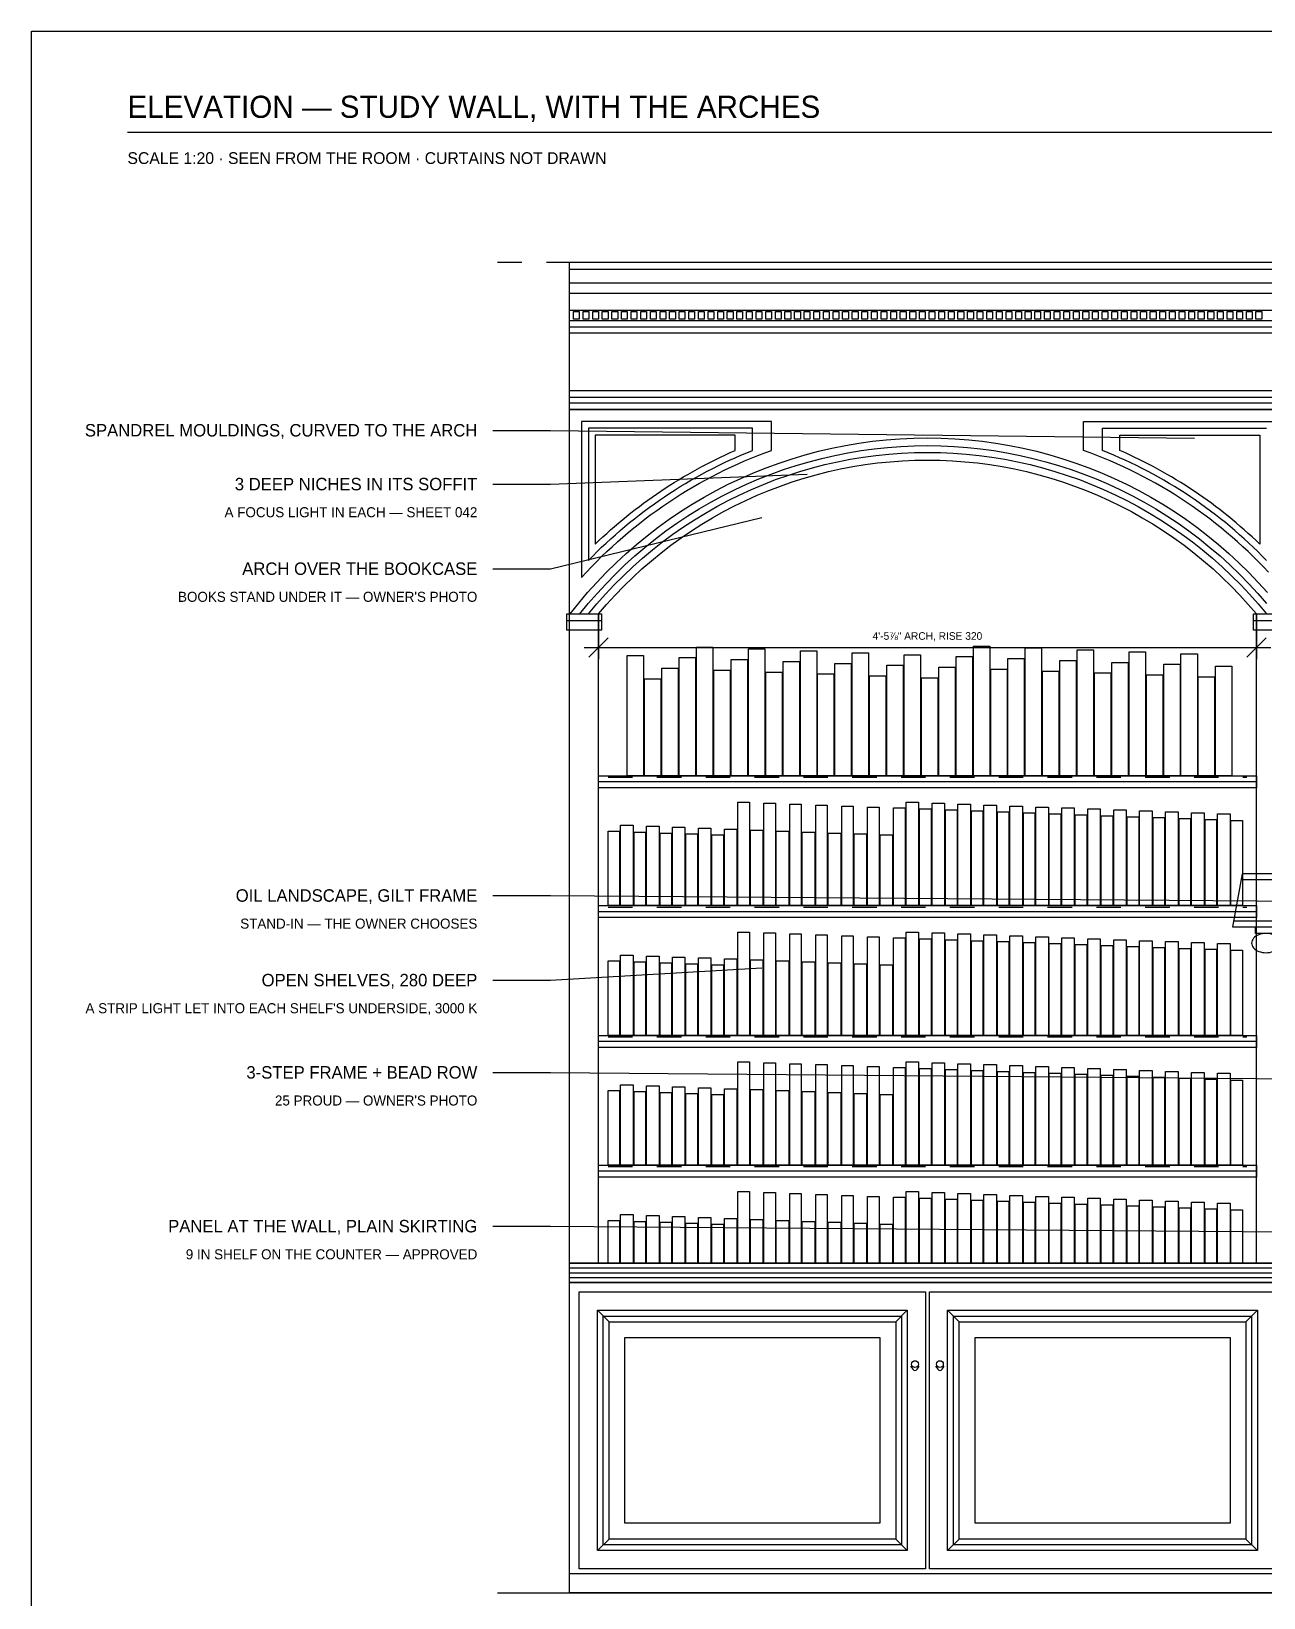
# Model space of a CAD drawing. Header units: inches. Extents: x 0.3 to 16.2, y 0.3 to 11.4.
# Drawn here: x 0.31 to 5.36, y 4.96 to 11.38 of the extents above; entities that cross this region are included whole.
import ezdxf
from ezdxf.enums import TextEntityAlignment as Align

# ---------------------------------------------------------------- set-up
doc = ezdxf.new("R2010")
doc.units = ezdxf.units.IN
doc.header["$LTSCALE"] = 0.009843
doc.header["$MEASUREMENT"] = 0
doc.linetypes.add('DASHED', pattern=[0.6, 0.5, -0.1])
doc.layers.add('GEOMETRY', color=7, linetype='Continuous')
doc.layers.add('TEXT', color=7, linetype='Continuous')

msp = doc.modelspace()

# ---------------------------------------------------------------- linework, layer by layer
at = {"layer": 'GEOMETRY'}
for p, q in [((0.7087, 10.9646), (6.6142, 10.9646)), ((2.5197, 10.4035), (11.4705, 10.4035)), ((2.5197, 10.3484), (11.4705, 10.3484)), ((2.5197, 10.3051), (11.4705, 10.3051)), ((2.5197, 10.2362), (11.4705, 10.2362)), ((2.5197, 10.1929), (11.4705, 10.1929)), ((2.5197, 10.1673), (11.4705, 10.1673)), ((2.5197, 10.1437), (11.4705, 10.1437)), ((2.5197, 9.9075), (11.4705, 9.9075)), ((2.5197, 9.8799), (11.4705, 9.8799)), ((2.5197, 9.8563), (11.4705, 9.8563)), ((2.6378, 6.3327), (2.6378, 8.9921)), ((2.6378, 8.9921), (2.6378, 8.8071)), ((5.3327, 6.3327), (5.3327, 8.9921)), ((5.3327, 8.9921), (5.3327, 8.8071)), ((2.5079, 8.9646), (2.6496, 8.9646)), ((5.3209, 8.9646), (5.4626, 8.9646)), ((2.5787, 8.8543), (5.3917, 8.8543)), ((2.5984, 8.815), (2.6772, 8.8937)), ((5.2933, 8.815), (5.372, 8.8937)), ((2.6378, 8.3051), (5.3327, 8.3051)), ((5.2697, 7.9035), (5.4744, 7.9035)), ((2.6378, 7.7736), (5.3327, 7.7736)), ((5.2382, 7.7343), (5.5059, 7.7343)), ((2.6378, 7.2421), (5.3327, 7.2421)), ((2.6378, 6.7106), (5.3327, 6.7106)), ((2.5197, 6.313), (5.4508, 6.313)), ((2.5197, 6.2933), (5.4508, 6.2933)), ((2.5197, 6.2736), (5.4508, 6.2736)), ((2.6339, 6.1398), (2.6811, 6.0925)), ((3.9026, 6.1398), (3.8553, 6.0925)), ((4.0679, 6.1398), (4.1152, 6.0925)), ((5.3366, 6.1398), (5.2894, 6.0925)), ((2.6339, 5.1555), (2.6811, 5.2028)), ((3.9026, 5.1555), (3.8553, 5.2028)), ((4.0679, 5.1555), (4.1152, 5.2028)), ((5.3366, 5.1555), (5.2894, 5.2028)), ((2.5197, 5.061), (5.4508, 5.061)), ((2.2244, 4.9823), (11.7657, 4.9823))]:
    msp.add_line(p, q, dxfattribs=at)
at = {"layer": 'GEOMETRY', "linetype": 'DASHED'}
for p, q in [((2.2244, 10.4331), (11.7657, 10.4331)), ((2.6772, 8.3228), (5.2933, 8.3228)), ((2.6772, 7.7913), (5.2933, 7.7913)), ((2.6772, 7.2598), (5.2933, 7.2598)), ((2.6772, 6.7283), (5.2933, 6.7283))]:
    msp.add_line(p, q, dxfattribs=at)
at = {"layer": 'GEOMETRY'}
for points in [[(0.315, 11.378), (16.2205, 11.378), (16.2205, 0.315), (0.315, 0.315), (0.315, 11.378)], [(2.5197, 10.4331), (11.4705, 10.4331), (11.4705, 9.8287), (2.5197, 9.8287), (2.5197, 10.4331)], [(2.5354, 10.2303), (2.5591, 10.2303), (2.5591, 10.1988), (2.5354, 10.1988), (2.5354, 10.2303)], [(2.5748, 10.2303), (2.5984, 10.2303), (2.5984, 10.1988), (2.5748, 10.1988), (2.5748, 10.2303)], [(2.6142, 10.2303), (2.6378, 10.2303), (2.6378, 10.1988), (2.6142, 10.1988), (2.6142, 10.2303)], [(2.6535, 10.2303), (2.6772, 10.2303), (2.6772, 10.1988), (2.6535, 10.1988), (2.6535, 10.2303)], [(2.6929, 10.2303), (2.7165, 10.2303), (2.7165, 10.1988), (2.6929, 10.1988), (2.6929, 10.2303)], [(2.7323, 10.2303), (2.7559, 10.2303), (2.7559, 10.1988), (2.7323, 10.1988), (2.7323, 10.2303)], [(2.7717, 10.2303), (2.7953, 10.2303), (2.7953, 10.1988), (2.7717, 10.1988), (2.7717, 10.2303)], [(2.811, 10.2303), (2.8346, 10.2303), (2.8346, 10.1988), (2.811, 10.1988), (2.811, 10.2303)], [(2.8504, 10.2303), (2.874, 10.2303), (2.874, 10.1988), (2.8504, 10.1988), (2.8504, 10.2303)], [(2.8898, 10.2303), (2.9134, 10.2303), (2.9134, 10.1988), (2.8898, 10.1988), (2.8898, 10.2303)], [(2.9291, 10.2303), (2.9528, 10.2303), (2.9528, 10.1988), (2.9291, 10.1988), (2.9291, 10.2303)], [(2.9685, 10.2303), (2.9921, 10.2303), (2.9921, 10.1988), (2.9685, 10.1988), (2.9685, 10.2303)], [(3.0079, 10.2303), (3.0315, 10.2303), (3.0315, 10.1988), (3.0079, 10.1988), (3.0079, 10.2303)], [(3.0472, 10.2303), (3.0709, 10.2303), (3.0709, 10.1988), (3.0472, 10.1988), (3.0472, 10.2303)], [(3.0866, 10.2303), (3.1102, 10.2303), (3.1102, 10.1988), (3.0866, 10.1988), (3.0866, 10.2303)], [(3.126, 10.2303), (3.1496, 10.2303), (3.1496, 10.1988), (3.126, 10.1988), (3.126, 10.2303)], [(3.1654, 10.2303), (3.189, 10.2303), (3.189, 10.1988), (3.1654, 10.1988), (3.1654, 10.2303)], [(3.2047, 10.2303), (3.2283, 10.2303), (3.2283, 10.1988), (3.2047, 10.1988), (3.2047, 10.2303)], [(3.2441, 10.2303), (3.2677, 10.2303), (3.2677, 10.1988), (3.2441, 10.1988), (3.2441, 10.2303)], [(3.2835, 10.2303), (3.3071, 10.2303), (3.3071, 10.1988), (3.2835, 10.1988), (3.2835, 10.2303)], [(3.3228, 10.2303), (3.3465, 10.2303), (3.3465, 10.1988), (3.3228, 10.1988), (3.3228, 10.2303)], [(3.3622, 10.2303), (3.3858, 10.2303), (3.3858, 10.1988), (3.3622, 10.1988), (3.3622, 10.2303)], [(3.4016, 10.2303), (3.4252, 10.2303), (3.4252, 10.1988), (3.4016, 10.1988), (3.4016, 10.2303)], [(3.4409, 10.2303), (3.4646, 10.2303), (3.4646, 10.1988), (3.4409, 10.1988), (3.4409, 10.2303)], [(3.4803, 10.2303), (3.5039, 10.2303), (3.5039, 10.1988), (3.4803, 10.1988), (3.4803, 10.2303)], [(3.5197, 10.2303), (3.5433, 10.2303), (3.5433, 10.1988), (3.5197, 10.1988), (3.5197, 10.2303)], [(3.5591, 10.2303), (3.5827, 10.2303), (3.5827, 10.1988), (3.5591, 10.1988), (3.5591, 10.2303)], [(3.5984, 10.2303), (3.622, 10.2303), (3.622, 10.1988), (3.5984, 10.1988), (3.5984, 10.2303)], [(3.6378, 10.2303), (3.6614, 10.2303), (3.6614, 10.1988), (3.6378, 10.1988), (3.6378, 10.2303)], [(3.6772, 10.2303), (3.7008, 10.2303), (3.7008, 10.1988), (3.6772, 10.1988), (3.6772, 10.2303)], [(3.7165, 10.2303), (3.7402, 10.2303), (3.7402, 10.1988), (3.7165, 10.1988), (3.7165, 10.2303)], [(3.7559, 10.2303), (3.7795, 10.2303), (3.7795, 10.1988), (3.7559, 10.1988), (3.7559, 10.2303)], [(3.7953, 10.2303), (3.8189, 10.2303), (3.8189, 10.1988), (3.7953, 10.1988), (3.7953, 10.2303)], [(3.8346, 10.2303), (3.8583, 10.2303), (3.8583, 10.1988), (3.8346, 10.1988), (3.8346, 10.2303)], [(3.874, 10.2303), (3.8976, 10.2303), (3.8976, 10.1988), (3.874, 10.1988), (3.874, 10.2303)], [(3.9134, 10.2303), (3.937, 10.2303), (3.937, 10.1988), (3.9134, 10.1988), (3.9134, 10.2303)], [(3.9528, 10.2303), (3.9764, 10.2303), (3.9764, 10.1988), (3.9528, 10.1988), (3.9528, 10.2303)], [(3.9921, 10.2303), (4.0157, 10.2303), (4.0157, 10.1988), (3.9921, 10.1988), (3.9921, 10.2303)], [(4.0315, 10.2303), (4.0551, 10.2303), (4.0551, 10.1988), (4.0315, 10.1988), (4.0315, 10.2303)], [(4.0709, 10.2303), (4.0945, 10.2303), (4.0945, 10.1988), (4.0709, 10.1988), (4.0709, 10.2303)], [(4.1102, 10.2303), (4.1339, 10.2303), (4.1339, 10.1988), (4.1102, 10.1988), (4.1102, 10.2303)], [(4.1496, 10.2303), (4.1732, 10.2303), (4.1732, 10.1988), (4.1496, 10.1988), (4.1496, 10.2303)], [(4.189, 10.2303), (4.2126, 10.2303), (4.2126, 10.1988), (4.189, 10.1988), (4.189, 10.2303)], [(4.2283, 10.2303), (4.252, 10.2303), (4.252, 10.1988), (4.2283, 10.1988), (4.2283, 10.2303)], [(4.2677, 10.2303), (4.2913, 10.2303), (4.2913, 10.1988), (4.2677, 10.1988), (4.2677, 10.2303)], [(4.3071, 10.2303), (4.3307, 10.2303), (4.3307, 10.1988), (4.3071, 10.1988), (4.3071, 10.2303)], [(4.3465, 10.2303), (4.3701, 10.2303), (4.3701, 10.1988), (4.3465, 10.1988), (4.3465, 10.2303)], [(4.3858, 10.2303), (4.4094, 10.2303), (4.4094, 10.1988), (4.3858, 10.1988), (4.3858, 10.2303)], [(4.4252, 10.2303), (4.4488, 10.2303), (4.4488, 10.1988), (4.4252, 10.1988), (4.4252, 10.2303)], [(4.4646, 10.2303), (4.4882, 10.2303), (4.4882, 10.1988), (4.4646, 10.1988), (4.4646, 10.2303)], [(4.5039, 10.2303), (4.5276, 10.2303), (4.5276, 10.1988), (4.5039, 10.1988), (4.5039, 10.2303)], [(4.5433, 10.2303), (4.5669, 10.2303), (4.5669, 10.1988), (4.5433, 10.1988), (4.5433, 10.2303)], [(4.5827, 10.2303), (4.6063, 10.2303), (4.6063, 10.1988), (4.5827, 10.1988), (4.5827, 10.2303)], [(4.622, 10.2303), (4.6457, 10.2303), (4.6457, 10.1988), (4.622, 10.1988), (4.622, 10.2303)], [(4.6614, 10.2303), (4.685, 10.2303), (4.685, 10.1988), (4.6614, 10.1988), (4.6614, 10.2303)], [(4.7008, 10.2303), (4.7244, 10.2303), (4.7244, 10.1988), (4.7008, 10.1988), (4.7008, 10.2303)], [(4.7402, 10.2303), (4.7638, 10.2303), (4.7638, 10.1988), (4.7402, 10.1988), (4.7402, 10.2303)], [(4.7795, 10.2303), (4.8031, 10.2303), (4.8031, 10.1988), (4.7795, 10.1988), (4.7795, 10.2303)], [(4.8189, 10.2303), (4.8425, 10.2303), (4.8425, 10.1988), (4.8189, 10.1988), (4.8189, 10.2303)], [(4.8583, 10.2303), (4.8819, 10.2303), (4.8819, 10.1988), (4.8583, 10.1988), (4.8583, 10.2303)], [(4.8976, 10.2303), (4.9213, 10.2303), (4.9213, 10.1988), (4.8976, 10.1988), (4.8976, 10.2303)], [(4.937, 10.2303), (4.9606, 10.2303), (4.9606, 10.1988), (4.937, 10.1988), (4.937, 10.2303)], [(4.9764, 10.2303), (5, 10.2303), (5, 10.1988), (4.9764, 10.1988), (4.9764, 10.2303)], [(5.0157, 10.2303), (5.0394, 10.2303), (5.0394, 10.1988), (5.0157, 10.1988), (5.0157, 10.2303)], [(5.0551, 10.2303), (5.0787, 10.2303), (5.0787, 10.1988), (5.0551, 10.1988), (5.0551, 10.2303)], [(5.0945, 10.2303), (5.1181, 10.2303), (5.1181, 10.1988), (5.0945, 10.1988), (5.0945, 10.2303)], [(5.1339, 10.2303), (5.1575, 10.2303), (5.1575, 10.1988), (5.1339, 10.1988), (5.1339, 10.2303)], [(5.1732, 10.2303), (5.1969, 10.2303), (5.1969, 10.1988), (5.1732, 10.1988), (5.1732, 10.2303)], [(5.2126, 10.2303), (5.2362, 10.2303), (5.2362, 10.1988), (5.2126, 10.1988), (5.2126, 10.2303)], [(5.252, 10.2303), (5.2756, 10.2303), (5.2756, 10.1988), (5.252, 10.1988), (5.252, 10.2303)], [(5.2913, 10.2303), (5.315, 10.2303), (5.315, 10.1988), (5.2913, 10.1988), (5.2913, 10.2303)], [(5.3307, 10.2303), (5.3543, 10.2303), (5.3543, 10.1988), (5.3307, 10.1988), (5.3307, 10.2303)], [(2.5197, 9.8287), (5.4508, 9.8287), (5.4508, 6.3327), (2.5197, 6.3327), (2.5197, 9.8287)], [(2.5689, 9.7795), (2.5689, 9.141), (2.5689, 9.141), (2.5888, 9.1628), (2.6091, 9.1843), (2.6297, 9.2054), (2.6506, 9.2263), (2.6719, 9.2468), (2.6934, 9.267), (2.7153, 9.2869), (2.7375, 9.3064), (2.76, 9.3256), (2.7827, 9.3444), (2.8058, 9.3628), (2.8292, 9.3809), (2.8528, 9.3987), (2.8767, 9.416), (2.9008, 9.433), (2.9253, 9.4497), (2.9499, 9.4659), (2.9749, 9.4818), (3, 9.4972), (3.0254, 9.5123), (3.0511, 9.527), (3.0769, 9.5413), (3.103, 9.5551), (3.1293, 9.5686), (3.1558, 9.5817), (3.1825, 9.5943), (3.2094, 9.6066), (3.2365, 9.6184), (3.2637, 9.6298), (3.2911, 9.6407), (3.3187, 9.6513), (3.3465, 9.6614), (3.3465, 9.7795), (2.5689, 9.7795)], [(2.5965, 9.752), (2.5965, 9.2109), (2.5965, 9.2109), (2.6143, 9.229), (2.6324, 9.247), (2.6507, 9.2647), (2.6692, 9.2821), (2.688, 9.2994), (2.707, 9.3163), (2.7262, 9.3331), (2.7456, 9.3495), (2.7653, 9.3657), (2.7852, 9.3817), (2.8053, 9.3973), (2.8255, 9.4127), (2.846, 9.4279), (2.8667, 9.4428), (2.8876, 9.4574), (2.9086, 9.4717), (2.9299, 9.4857), (2.9513, 9.4995), (2.9729, 9.513), (2.9947, 9.5262), (3.0167, 9.5391), (3.0388, 9.5517), (3.0611, 9.564), (3.0835, 9.576), (3.1061, 9.5878), (3.1289, 9.5992), (3.1518, 9.6103), (3.1749, 9.6212), (3.1981, 9.6317), (3.2214, 9.6419), (3.2448, 9.6518), (3.2684, 9.6614), (3.2684, 9.752), (2.5965, 9.752)], [(5.3816, 9.1628), (5.3614, 9.1843), (5.3408, 9.2054), (5.3198, 9.2263), (5.2986, 9.2468), (5.277, 9.267), (5.2552, 9.2869), (5.233, 9.3064), (5.2105, 9.3256), (5.1877, 9.3444), (5.1647, 9.3628), (5.1413, 9.3809), (5.1177, 9.3987), (5.0938, 9.416), (5.0696, 9.433), (5.0452, 9.4497), (5.0206, 9.4659), (4.9956, 9.4818), (4.9705, 9.4972), (4.945, 9.5123), (4.9194, 9.527), (4.8935, 9.5413), (4.8675, 9.5551), (4.8412, 9.5686), (4.8147, 9.5817), (4.788, 9.5943), (4.7611, 9.6066), (4.734, 9.6184), (4.7068, 9.6298), (4.6793, 9.6407), (4.6517, 9.6513), (4.624, 9.6614), (4.624, 9.7795), (5.4016, 9.7795)], [(5.374, 9.2109), (5.3562, 9.229), (5.3381, 9.247), (5.3198, 9.2647), (5.3012, 9.2821), (5.2825, 9.2994), (5.2635, 9.3163), (5.2443, 9.3331), (5.2248, 9.3495), (5.2052, 9.3657), (5.1853, 9.3817), (5.1652, 9.3973), (5.1449, 9.4127), (5.1245, 9.4279), (5.1038, 9.4428), (5.0829, 9.4574), (5.0619, 9.4717), (5.0406, 9.4857), (5.0192, 9.4995), (4.9976, 9.513), (4.9758, 9.5262), (4.9538, 9.5391), (4.9317, 9.5517), (4.9094, 9.564), (4.8869, 9.576), (4.8644, 9.5878), (4.8416, 9.5992), (4.8187, 9.6103), (4.7956, 9.6212), (4.7724, 9.6317), (4.7491, 9.6419), (4.7256, 9.6518), (4.702, 9.6614), (4.702, 9.752), (5.374, 9.752)], [(5.0787, 9.7106), (2.4409, 9.7421), (2.2047, 9.7421)], [(2.5217, 8.9921), (2.5568, 9.0362), (2.5931, 9.0793), (2.6307, 9.1211), (2.6696, 9.1619), (2.7098, 9.2014), (2.7511, 9.2396), (2.7936, 9.2766), (2.8371, 9.3123), (2.8818, 9.3467), (2.9274, 9.3796), (2.9741, 9.4112), (3.0217, 9.4413), (3.0701, 9.4699), (3.1195, 9.4971), (3.1696, 9.5227), (3.2205, 9.5468), (3.2721, 9.5694), (3.3244, 9.5903), (3.3773, 9.6097), (3.4307, 9.6274), (3.4847, 9.6435), (3.5392, 9.6579), (3.594, 9.6707), (3.6492, 9.6818), (3.7047, 9.6912), (3.7605, 9.6989), (3.8165, 9.7049), (3.8727, 9.7092), (3.9289, 9.7117), (3.9852, 9.7126), (4.0416, 9.7117), (4.0978, 9.7092), (4.154, 9.7049), (4.2099, 9.6989), (4.2657, 9.6912), (4.3213, 9.6818), (4.3765, 9.6707), (4.4313, 9.6579), (4.4858, 9.6435), (4.5397, 9.6274), (4.5932, 9.6097), (4.6461, 9.5903), (4.6983, 9.5694), (4.75, 9.5468), (4.8008, 9.5227), (4.851, 9.4971), (4.9003, 9.4699), (4.9488, 9.4413), (4.9964, 9.4112), (5.0431, 9.3796), (5.0887, 9.3467), (5.1333, 9.3123), (5.1769, 9.2766), (5.2194, 9.2396), (5.2607, 9.2014), (5.3008, 9.1619), (5.3397, 9.1211), (5.3774, 9.0793)], [(2.624, 9.7244), (2.624, 9.2773), (2.624, 9.2773), (2.6397, 9.2922), (2.6556, 9.307), (2.6716, 9.3217), (2.6877, 9.3361), (2.7041, 9.3503), (2.7205, 9.3644), (2.7372, 9.3783), (2.754, 9.392), (2.7709, 9.4055), (2.788, 9.4188), (2.8052, 9.432), (2.8226, 9.4449), (2.8401, 9.4577), (2.8578, 9.4702), (2.8756, 9.4826), (2.8935, 9.4948), (2.9116, 9.5067), (2.9298, 9.5185), (2.9481, 9.5301), (2.9666, 9.5414), (2.9852, 9.5526), (3.0039, 9.5635), (3.0227, 9.5743), (3.0417, 9.5848), (3.0607, 9.5951), (3.0799, 9.6052), (3.0992, 9.6151), (3.1185, 9.6248), (3.138, 9.6343), (3.1576, 9.6436), (3.1773, 9.6526), (3.1971, 9.6614), (3.1971, 9.7244), (2.624, 9.7244)], [(5.3465, 9.7244), (5.3465, 9.2773), (5.3465, 9.2773), (5.3308, 9.2922), (5.3149, 9.307), (5.2989, 9.3217), (5.2828, 9.3361), (5.2664, 9.3503), (5.2499, 9.3644), (5.2333, 9.3783), (5.2165, 9.392), (5.1996, 9.4055), (5.1825, 9.4188), (5.1652, 9.432), (5.1479, 9.4449), (5.1303, 9.4577), (5.1127, 9.4702), (5.0949, 9.4826), (5.0769, 9.4948), (5.0589, 9.5067), (5.0406, 9.5185), (5.0223, 9.5301), (5.0039, 9.5414), (4.9853, 9.5526), (4.9666, 9.5635), (4.9478, 9.5743), (4.9288, 9.5848), (4.9098, 9.5951), (4.8906, 9.6052), (4.8713, 9.6151), (4.8519, 9.6248), (4.8324, 9.6343), (4.8128, 9.6436), (4.7931, 9.6526), (4.7733, 9.6614), (4.7733, 9.7244), (5.3465, 9.7244)], [(2.5617, 8.9921), (2.5962, 9.0344), (2.6319, 9.0756), (2.6689, 9.1157), (2.707, 9.1547), (2.7463, 9.1925), (2.7867, 9.2292), (2.8282, 9.2645), (2.8707, 9.2987), (2.9143, 9.3315), (2.9588, 9.363), (3.0043, 9.3932), (3.0506, 9.422), (3.0978, 9.4494), (3.1457, 9.4753), (3.1945, 9.4998), (3.2439, 9.5228), (3.294, 9.5444), (3.3448, 9.5644), (3.3961, 9.5828), (3.448, 9.5998), (3.5003, 9.6151), (3.5531, 9.6289), (3.6062, 9.6411), (3.6597, 9.6517), (3.7135, 9.6606), (3.7676, 9.668), (3.8218, 9.6737), (3.8762, 9.6778), (3.9307, 9.6803), (3.9852, 9.6811), (4.0398, 9.6803), (4.0943, 9.6778), (4.1486, 9.6737), (4.2029, 9.668), (4.2569, 9.6606), (4.3107, 9.6517), (4.3643, 9.6411), (4.4174, 9.6289), (4.4702, 9.6151), (4.5225, 9.5998), (4.5744, 9.5828), (4.6257, 9.5644), (4.6764, 9.5444), (4.7266, 9.5228), (4.776, 9.4998), (4.8247, 9.4753), (4.8727, 9.4494), (4.9199, 9.422), (4.9662, 9.3932), (5.0117, 9.363), (5.0562, 9.3315), (5.0997, 9.2987), (5.1423, 9.2645), (5.1838, 9.2292), (5.2242, 9.1925), (5.2635, 9.1547), (5.3016, 9.1157), (5.3386, 9.0756), (5.3743, 9.0344)], [(2.597, 8.9921), (2.631, 9.0328), (2.6662, 9.0724), (2.7025, 9.111), (2.74, 9.1484), (2.7785, 9.1848), (2.8181, 9.22), (2.8588, 9.254), (2.9004, 9.2867), (2.943, 9.3183), (2.9865, 9.3485), (3.0309, 9.3775), (3.0761, 9.4051), (3.1221, 9.4314), (3.1689, 9.4562), (3.2164, 9.4797), (3.2645, 9.5018), (3.3133, 9.5225), (3.3627, 9.5417), (3.4127, 9.5594), (3.4631, 9.5756), (3.514, 9.5903), (3.5653, 9.6035), (3.617, 9.6152), (3.669, 9.6254), (3.7213, 9.6339), (3.7738, 9.641), (3.8265, 9.6465), (3.8793, 9.6504), (3.9323, 9.6528), (3.9852, 9.6535), (4.0382, 9.6528), (4.0911, 9.6504), (4.144, 9.6465), (4.1967, 9.641), (4.2492, 9.6339), (4.3015, 9.6254), (4.3535, 9.6152), (4.4052, 9.6035), (4.4565, 9.5903), (4.5074, 9.5756), (4.5578, 9.5594), (4.6078, 9.5417), (4.6571, 9.5225), (4.7059, 9.5018), (4.7541, 9.4797), (4.8016, 9.4562), (4.8484, 9.4314), (4.8944, 9.4051), (4.9396, 9.3775), (4.984, 9.3485), (5.0275, 9.3183), (5.0701, 9.2867), (5.1117, 9.254), (5.1523, 9.22), (5.192, 9.1848), (5.2305, 9.1484), (5.268, 9.111), (5.3043, 9.0724), (5.3395, 9.0328), (5.3735, 8.9921)], [(3.4929, 9.563), (2.4409, 9.5217), (2.2047, 9.5217)], [(2.6378, 8.9921), (2.6712, 9.0309), (2.7057, 9.0687), (2.7413, 9.1055), (2.778, 9.1413), (2.8157, 9.1759), (2.8544, 9.2094), (2.894, 9.2418), (2.9346, 9.2731), (2.976, 9.3031), (3.0183, 9.3319), (3.0615, 9.3594), (3.1054, 9.3857), (3.1501, 9.4107), (3.1955, 9.4344), (3.2415, 9.4568), (3.2882, 9.4778), (3.3355, 9.4974), (3.3833, 9.5157), (3.4317, 9.5325), (3.4805, 9.548), (3.5297, 9.5619), (3.5794, 9.5745), (3.6294, 9.5856), (3.6796, 9.5953), (3.7302, 9.6034), (3.7809, 9.6101), (3.8319, 9.6153), (3.8829, 9.6191), (3.9341, 9.6213), (3.9852, 9.622), (4.0364, 9.6213), (4.0876, 9.6191), (4.1386, 9.6153), (4.1896, 9.6101), (4.2403, 9.6034), (4.2908, 9.5953), (4.3411, 9.5856), (4.3911, 9.5745), (4.4407, 9.5619), (4.49, 9.548), (4.5388, 9.5325), (4.5871, 9.5157), (4.635, 9.4974), (4.6823, 9.4778), (4.7289, 9.4568), (4.775, 9.4344), (4.8204, 9.4107), (4.8651, 9.3857), (4.909, 9.3594), (4.9521, 9.3319), (4.9944, 9.3031), (5.0359, 9.2731), (5.0765, 9.2418), (5.1161, 9.2094), (5.1548, 9.1759), (5.1925, 9.1413), (5.2292, 9.1055), (5.2648, 9.0687), (5.2993, 9.0309), (5.3327, 8.9921)], [(3.3071, 9.3858), (2.4409, 9.1752), (2.2047, 9.1752)], [(2.5079, 8.9921), (2.6496, 8.9921), (2.6496, 8.9252), (2.5079, 8.9252), (2.5079, 8.9921)], [(5.3209, 8.9921), (5.4626, 8.9921), (5.4626, 8.9252), (5.3209, 8.9252), (5.3209, 8.9921)], [(3.0394, 8.8563), (3.1063, 8.8563), (3.1063, 8.3287), (3.0394, 8.3287), (3.0394, 8.8563)], [(4.1732, 8.8602), (4.2402, 8.8602), (4.2402, 8.3287), (4.1732, 8.3287), (4.1732, 8.8602)], [(2.7559, 8.8209), (2.8228, 8.8209), (2.8228, 8.3287), (2.7559, 8.3287), (2.7559, 8.8209)], [(2.9685, 8.813), (3.0354, 8.813), (3.0354, 8.3287), (2.9685, 8.3287), (2.9685, 8.813)], [(3.1811, 8.8051), (3.248, 8.8051), (3.248, 8.3287), (3.1811, 8.3287), (3.1811, 8.8051)], [(3.252, 8.8484), (3.3189, 8.8484), (3.3189, 8.3287), (3.252, 8.3287), (3.252, 8.8484)], [(3.3937, 8.7972), (3.4606, 8.7972), (3.4606, 8.3287), (3.3937, 8.3287), (3.3937, 8.7972)], [(3.4646, 8.8406), (3.5315, 8.8406), (3.5315, 8.3287), (3.4646, 8.3287), (3.4646, 8.8406)], [(3.6063, 8.7894), (3.6732, 8.7894), (3.6732, 8.3287), (3.6063, 8.3287), (3.6063, 8.7894)], [(3.6772, 8.8327), (3.7441, 8.8327), (3.7441, 8.3287), (3.6772, 8.3287), (3.6772, 8.8327)], [(3.8898, 8.8248), (3.9567, 8.8248), (3.9567, 8.3287), (3.8898, 8.3287), (3.8898, 8.8248)], [(4.1024, 8.8169), (4.1693, 8.8169), (4.1693, 8.3287), (4.1024, 8.3287), (4.1024, 8.8169)], [(4.315, 8.8091), (4.3819, 8.8091), (4.3819, 8.3287), (4.315, 8.3287), (4.315, 8.8091)], [(4.3858, 8.8524), (4.4528, 8.8524), (4.4528, 8.3287), (4.3858, 8.3287), (4.3858, 8.8524)], [(4.5276, 8.8012), (4.5945, 8.8012), (4.5945, 8.3287), (4.5276, 8.3287), (4.5276, 8.8012)], [(4.5984, 8.8445), (4.6654, 8.8445), (4.6654, 8.3287), (4.5984, 8.3287), (4.5984, 8.8445)], [(4.7402, 8.7933), (4.8071, 8.7933), (4.8071, 8.3287), (4.7402, 8.3287), (4.7402, 8.7933)], [(4.811, 8.8366), (4.878, 8.8366), (4.878, 8.3287), (4.811, 8.3287), (4.811, 8.8366)], [(5.0236, 8.8287), (5.0906, 8.8287), (5.0906, 8.3287), (5.0236, 8.3287), (5.0236, 8.8287)], [(2.8268, 8.7264), (2.8937, 8.7264), (2.8937, 8.3287), (2.8268, 8.3287), (2.8268, 8.7264)], [(2.8976, 8.7697), (2.9646, 8.7697), (2.9646, 8.3287), (2.8976, 8.3287), (2.8976, 8.7697)], [(3.1102, 8.7618), (3.1772, 8.7618), (3.1772, 8.3287), (3.1102, 8.3287), (3.1102, 8.7618)], [(3.3228, 8.7539), (3.3898, 8.7539), (3.3898, 8.3287), (3.3228, 8.3287), (3.3228, 8.7539)], [(3.5354, 8.7461), (3.6024, 8.7461), (3.6024, 8.3287), (3.5354, 8.3287), (3.5354, 8.7461)], [(3.748, 8.7382), (3.815, 8.7382), (3.815, 8.3287), (3.748, 8.3287), (3.748, 8.7382)], [(3.8189, 8.7815), (3.8858, 8.7815), (3.8858, 8.3287), (3.8189, 8.3287), (3.8189, 8.7815)], [(3.9606, 8.7303), (4.0276, 8.7303), (4.0276, 8.3287), (3.9606, 8.3287), (3.9606, 8.7303)], [(4.0315, 8.7736), (4.0984, 8.7736), (4.0984, 8.3287), (4.0315, 8.3287), (4.0315, 8.7736)], [(4.2441, 8.7657), (4.311, 8.7657), (4.311, 8.3287), (4.2441, 8.3287), (4.2441, 8.7657)], [(4.4567, 8.7579), (4.5236, 8.7579), (4.5236, 8.3287), (4.4567, 8.3287), (4.4567, 8.7579)], [(4.6693, 8.75), (4.7362, 8.75), (4.7362, 8.3287), (4.6693, 8.3287), (4.6693, 8.75)], [(4.8819, 8.7421), (4.9488, 8.7421), (4.9488, 8.3287), (4.8819, 8.3287), (4.8819, 8.7421)], [(4.9528, 8.7854), (5.0197, 8.7854), (5.0197, 8.3287), (4.9528, 8.3287), (4.9528, 8.7854)], [(5.0945, 8.7343), (5.1614, 8.7343), (5.1614, 8.3287), (5.0945, 8.3287), (5.0945, 8.7343)], [(5.1654, 8.7776), (5.2323, 8.7776), (5.2323, 8.3287), (5.1654, 8.3287), (5.1654, 8.7776)], [(2.6378, 8.3287), (5.3327, 8.3287), (5.3327, 8.2795), (2.6378, 8.2795), (2.6378, 8.3287)], [(3.2087, 8.2205), (3.2559, 8.2205), (3.2559, 7.7972), (3.2087, 7.7972), (3.2087, 8.2205)], [(3.315, 8.2165), (3.3622, 8.2165), (3.3622, 7.7972), (3.315, 7.7972), (3.315, 8.2165)], [(3.4213, 8.2126), (3.4685, 8.2126), (3.4685, 7.7972), (3.4213, 7.7972), (3.4213, 8.2126)], [(3.8976, 8.2205), (3.9488, 8.2205), (3.9488, 7.7972), (3.8976, 7.7972), (3.8976, 8.2205)], [(4.0039, 8.2165), (4.0551, 8.2165), (4.0551, 7.7972), (4.0039, 7.7972), (4.0039, 8.2165)], [(4.1102, 8.2126), (4.1614, 8.2126), (4.1614, 7.7972), (4.1102, 7.7972), (4.1102, 8.2126)], [(3.5276, 8.2087), (3.5748, 8.2087), (3.5748, 7.7972), (3.5276, 7.7972), (3.5276, 8.2087)], [(3.6339, 8.2047), (3.6811, 8.2047), (3.6811, 7.7972), (3.6339, 7.7972), (3.6339, 8.2047)], [(3.7402, 8.2008), (3.7874, 8.2008), (3.7874, 7.7972), (3.7402, 7.7972), (3.7402, 8.2008)], [(3.8465, 8.1969), (3.8937, 8.1969), (3.8937, 7.7972), (3.8465, 7.7972), (3.8465, 8.1969)], [(3.9528, 8.1929), (4, 8.1929), (4, 7.7972), (3.9528, 7.7972), (3.9528, 8.1929)], [(4.0591, 8.189), (4.1063, 8.189), (4.1063, 7.7972), (4.0591, 7.7972), (4.0591, 8.189)], [(4.1654, 8.185), (4.2126, 8.185), (4.2126, 7.7972), (4.1654, 7.7972), (4.1654, 8.185)], [(4.2165, 8.2087), (4.2677, 8.2087), (4.2677, 7.7972), (4.2165, 7.7972), (4.2165, 8.2087)], [(4.2717, 8.1811), (4.3189, 8.1811), (4.3189, 7.7972), (4.2717, 7.7972), (4.2717, 8.1811)], [(4.3228, 8.2047), (4.374, 8.2047), (4.374, 7.7972), (4.3228, 7.7972), (4.3228, 8.2047)], [(4.378, 8.1772), (4.4252, 8.1772), (4.4252, 7.7972), (4.378, 7.7972), (4.378, 8.1772)], [(4.4291, 8.2008), (4.4803, 8.2008), (4.4803, 7.7972), (4.4291, 7.7972), (4.4291, 8.2008)], [(4.4843, 8.1732), (4.5315, 8.1732), (4.5315, 7.7972), (4.4843, 7.7972), (4.4843, 8.1732)], [(4.5354, 8.1969), (4.5866, 8.1969), (4.5866, 7.7972), (4.5354, 7.7972), (4.5354, 8.1969)], [(4.5906, 8.1693), (4.6378, 8.1693), (4.6378, 7.7972), (4.5906, 7.7972), (4.5906, 8.1693)], [(4.6417, 8.1929), (4.6929, 8.1929), (4.6929, 7.7972), (4.6417, 7.7972), (4.6417, 8.1929)], [(4.6969, 8.1654), (4.7441, 8.1654), (4.7441, 7.7972), (4.6969, 7.7972), (4.6969, 8.1654)], [(4.748, 8.189), (4.7992, 8.189), (4.7992, 7.7972), (4.748, 7.7972), (4.748, 8.189)], [(4.8031, 8.1614), (4.8504, 8.1614), (4.8504, 7.7972), (4.8031, 7.7972), (4.8031, 8.1614)], [(4.8543, 8.185), (4.9055, 8.185), (4.9055, 7.7972), (4.8543, 7.7972), (4.8543, 8.185)], [(4.9094, 8.1575), (4.9567, 8.1575), (4.9567, 7.7972), (4.9094, 7.7972), (4.9094, 8.1575)], [(4.9606, 8.1811), (5.0118, 8.1811), (5.0118, 7.7972), (4.9606, 7.7972), (4.9606, 8.1811)], [(5.0157, 8.1535), (5.063, 8.1535), (5.063, 7.7972), (5.0157, 7.7972), (5.0157, 8.1535)], [(5.0669, 8.1772), (5.1181, 8.1772), (5.1181, 7.7972), (5.0669, 7.7972), (5.0669, 8.1772)], [(5.122, 8.1496), (5.1693, 8.1496), (5.1693, 7.7972), (5.122, 7.7972), (5.122, 8.1496)], [(5.1732, 8.1732), (5.2244, 8.1732), (5.2244, 7.7972), (5.1732, 7.7972), (5.1732, 8.1732)], [(2.6772, 8.1024), (2.7244, 8.1024), (2.7244, 7.7972), (2.6772, 7.7972), (2.6772, 8.1024)], [(2.7283, 8.126), (2.7795, 8.126), (2.7795, 7.7972), (2.7283, 7.7972), (2.7283, 8.126)], [(2.7835, 8.0984), (2.8307, 8.0984), (2.8307, 7.7972), (2.7835, 7.7972), (2.7835, 8.0984)], [(2.8346, 8.122), (2.8858, 8.122), (2.8858, 7.7972), (2.8346, 7.7972), (2.8346, 8.122)], [(2.8898, 8.0945), (2.937, 8.0945), (2.937, 7.7972), (2.8898, 7.7972), (2.8898, 8.0945)], [(2.9409, 8.1181), (2.9921, 8.1181), (2.9921, 7.7972), (2.9409, 7.7972), (2.9409, 8.1181)], [(2.9961, 8.0906), (3.0433, 8.0906), (3.0433, 7.7972), (2.9961, 7.7972), (2.9961, 8.0906)], [(3.0472, 8.1142), (3.0984, 8.1142), (3.0984, 7.7972), (3.0472, 7.7972), (3.0472, 8.1142)], [(3.1024, 8.0866), (3.1496, 8.0866), (3.1496, 7.7972), (3.1024, 7.7972), (3.1024, 8.0866)], [(3.1535, 8.1102), (3.2047, 8.1102), (3.2047, 7.7972), (3.1535, 7.7972), (3.1535, 8.1102)], [(3.2598, 8.1063), (3.311, 8.1063), (3.311, 7.7972), (3.2598, 7.7972), (3.2598, 8.1063)], [(3.3661, 8.1024), (3.4173, 8.1024), (3.4173, 7.7972), (3.3661, 7.7972), (3.3661, 8.1024)], [(3.4724, 8.0984), (3.5236, 8.0984), (3.5236, 7.7972), (3.4724, 7.7972), (3.4724, 8.0984)], [(3.5787, 8.0945), (3.6299, 8.0945), (3.6299, 7.7972), (3.5787, 7.7972), (3.5787, 8.0945)], [(3.685, 8.0906), (3.7362, 8.0906), (3.7362, 7.7972), (3.685, 7.7972), (3.685, 8.0906)], [(3.7913, 8.0866), (3.8425, 8.0866), (3.8425, 7.7972), (3.7913, 7.7972), (3.7913, 8.0866)], [(5.2283, 8.1457), (5.2756, 8.1457), (5.2756, 7.7972), (5.2283, 7.7972), (5.2283, 8.1457)], [(5.2343, 7.7106), (5.5098, 7.7106), (5.4705, 7.9272), (5.2736, 7.9272), (5.2343, 7.7106)], [(6.6016, 7.8051), (2.4409, 7.8366), (2.2047, 7.8366)], [(2.6378, 7.7972), (5.3327, 7.7972), (5.3327, 7.748), (2.6378, 7.748), (2.6378, 7.7972)], [(5.3287, 7.7106), (5.4154, 7.7106), (5.4154, 7.6831), (5.3287, 7.6831), (5.3287, 7.7106)], [(3.2087, 7.689), (3.2559, 7.689), (3.2559, 7.2657), (3.2087, 7.2657), (3.2087, 7.689)], [(3.315, 7.685), (3.3622, 7.685), (3.3622, 7.2657), (3.315, 7.2657), (3.315, 7.685)], [(3.4213, 7.6811), (3.4685, 7.6811), (3.4685, 7.2657), (3.4213, 7.2657), (3.4213, 7.6811)], [(3.5276, 7.6772), (3.5748, 7.6772), (3.5748, 7.2657), (3.5276, 7.2657), (3.5276, 7.6772)], [(3.6339, 7.6732), (3.6811, 7.6732), (3.6811, 7.2657), (3.6339, 7.2657), (3.6339, 7.6732)], [(3.7402, 7.6693), (3.7874, 7.6693), (3.7874, 7.2657), (3.7402, 7.2657), (3.7402, 7.6693)], [(3.8465, 7.6654), (3.8937, 7.6654), (3.8937, 7.2657), (3.8465, 7.2657), (3.8465, 7.6654)], [(3.8976, 7.689), (3.9488, 7.689), (3.9488, 7.2657), (3.8976, 7.2657), (3.8976, 7.689)], [(3.9528, 7.6614), (4, 7.6614), (4, 7.2657), (3.9528, 7.2657), (3.9528, 7.6614)], [(4.0039, 7.685), (4.0551, 7.685), (4.0551, 7.2657), (4.0039, 7.2657), (4.0039, 7.685)], [(4.0591, 7.6575), (4.1063, 7.6575), (4.1063, 7.2657), (4.0591, 7.2657), (4.0591, 7.6575)], [(4.1102, 7.6811), (4.1614, 7.6811), (4.1614, 7.2657), (4.1102, 7.2657), (4.1102, 7.6811)], [(4.1654, 7.6535), (4.2126, 7.6535), (4.2126, 7.2657), (4.1654, 7.2657), (4.1654, 7.6535)], [(4.2165, 7.6772), (4.2677, 7.6772), (4.2677, 7.2657), (4.2165, 7.2657), (4.2165, 7.6772)], [(4.2717, 7.6496), (4.3189, 7.6496), (4.3189, 7.2657), (4.2717, 7.2657), (4.2717, 7.6496)], [(4.3228, 7.6732), (4.374, 7.6732), (4.374, 7.2657), (4.3228, 7.2657), (4.3228, 7.6732)], [(4.378, 7.6457), (4.4252, 7.6457), (4.4252, 7.2657), (4.378, 7.2657), (4.378, 7.6457)], [(4.4291, 7.6693), (4.4803, 7.6693), (4.4803, 7.2657), (4.4291, 7.2657), (4.4291, 7.6693)], [(4.4843, 7.6417), (4.5315, 7.6417), (4.5315, 7.2657), (4.4843, 7.2657), (4.4843, 7.6417)], [(4.5354, 7.6654), (4.5866, 7.6654), (4.5866, 7.2657), (4.5354, 7.2657), (4.5354, 7.6654)], [(4.5906, 7.6378), (4.6378, 7.6378), (4.6378, 7.2657), (4.5906, 7.2657), (4.5906, 7.6378)], [(4.6417, 7.6614), (4.6929, 7.6614), (4.6929, 7.2657), (4.6417, 7.2657), (4.6417, 7.6614)], [(4.748, 7.6575), (4.7992, 7.6575), (4.7992, 7.2657), (4.748, 7.2657), (4.748, 7.6575)], [(4.8543, 7.6535), (4.9055, 7.6535), (4.9055, 7.2657), (4.8543, 7.2657), (4.8543, 7.6535)], [(4.9606, 7.6496), (5.0118, 7.6496), (5.0118, 7.2657), (4.9606, 7.2657), (4.9606, 7.6496)], [(5.0669, 7.6457), (5.1181, 7.6457), (5.1181, 7.2657), (5.0669, 7.2657), (5.0669, 7.6457)], [(5.1732, 7.6417), (5.2244, 7.6417), (5.2244, 7.2657), (5.1732, 7.2657), (5.1732, 7.6417)], [(2.6772, 7.5709), (2.7244, 7.5709), (2.7244, 7.2657), (2.6772, 7.2657), (2.6772, 7.5709)], [(2.7283, 7.5945), (2.7795, 7.5945), (2.7795, 7.2657), (2.7283, 7.2657), (2.7283, 7.5945)], [(2.8346, 7.5906), (2.8858, 7.5906), (2.8858, 7.2657), (2.8346, 7.2657), (2.8346, 7.5906)], [(2.9409, 7.5866), (2.9921, 7.5866), (2.9921, 7.2657), (2.9409, 7.2657), (2.9409, 7.5866)], [(3.0472, 7.5827), (3.0984, 7.5827), (3.0984, 7.2657), (3.0472, 7.2657), (3.0472, 7.5827)], [(3.1535, 7.5787), (3.2047, 7.5787), (3.2047, 7.2657), (3.1535, 7.2657), (3.1535, 7.5787)], [(3.2598, 7.5748), (3.311, 7.5748), (3.311, 7.2657), (3.2598, 7.2657), (3.2598, 7.5748)], [(3.3661, 7.5709), (3.4173, 7.5709), (3.4173, 7.2657), (3.3661, 7.2657), (3.3661, 7.5709)], [(4.6969, 7.6339), (4.7441, 7.6339), (4.7441, 7.2657), (4.6969, 7.2657), (4.6969, 7.6339)], [(4.8031, 7.6299), (4.8504, 7.6299), (4.8504, 7.2657), (4.8031, 7.2657), (4.8031, 7.6299)], [(4.9094, 7.626), (4.9567, 7.626), (4.9567, 7.2657), (4.9094, 7.2657), (4.9094, 7.626)], [(5.0157, 7.622), (5.063, 7.622), (5.063, 7.2657), (5.0157, 7.2657), (5.0157, 7.622)], [(5.122, 7.6181), (5.1693, 7.6181), (5.1693, 7.2657), (5.122, 7.2657), (5.122, 7.6181)], [(5.2283, 7.6142), (5.2756, 7.6142), (5.2756, 7.2657), (5.2283, 7.2657), (5.2283, 7.6142)], [(3.3071, 7.5413), (2.4409, 7.4902), (2.2047, 7.4902)], [(2.7835, 7.5669), (2.8307, 7.5669), (2.8307, 7.2657), (2.7835, 7.2657), (2.7835, 7.5669)], [(2.8898, 7.563), (2.937, 7.563), (2.937, 7.2657), (2.8898, 7.2657), (2.8898, 7.563)], [(2.9961, 7.5591), (3.0433, 7.5591), (3.0433, 7.2657), (2.9961, 7.2657), (2.9961, 7.5591)], [(3.1024, 7.5551), (3.1496, 7.5551), (3.1496, 7.2657), (3.1024, 7.2657), (3.1024, 7.5551)], [(3.4724, 7.5669), (3.5236, 7.5669), (3.5236, 7.2657), (3.4724, 7.2657), (3.4724, 7.5669)], [(3.5787, 7.563), (3.6299, 7.563), (3.6299, 7.2657), (3.5787, 7.2657), (3.5787, 7.563)], [(3.685, 7.5591), (3.7362, 7.5591), (3.7362, 7.2657), (3.685, 7.2657), (3.685, 7.5591)], [(3.7913, 7.5551), (3.8425, 7.5551), (3.8425, 7.2657), (3.7913, 7.2657), (3.7913, 7.5551)], [(2.6378, 7.2657), (5.3327, 7.2657), (5.3327, 7.2165), (2.6378, 7.2165), (2.6378, 7.2657)], [(3.2087, 7.1575), (3.2559, 7.1575), (3.2559, 6.7343), (3.2087, 6.7343), (3.2087, 7.1575)], [(3.315, 7.1535), (3.3622, 7.1535), (3.3622, 6.7343), (3.315, 6.7343), (3.315, 7.1535)], [(3.4213, 7.1496), (3.4685, 7.1496), (3.4685, 6.7343), (3.4213, 6.7343), (3.4213, 7.1496)], [(3.5276, 7.1457), (3.5748, 7.1457), (3.5748, 6.7343), (3.5276, 6.7343), (3.5276, 7.1457)], [(3.6339, 7.1417), (3.6811, 7.1417), (3.6811, 6.7343), (3.6339, 6.7343), (3.6339, 7.1417)], [(3.7402, 7.1378), (3.7874, 7.1378), (3.7874, 6.7343), (3.7402, 6.7343), (3.7402, 7.1378)], [(3.8465, 7.1339), (3.8937, 7.1339), (3.8937, 6.7343), (3.8465, 6.7343), (3.8465, 7.1339)], [(3.8976, 7.1575), (3.9488, 7.1575), (3.9488, 6.7343), (3.8976, 6.7343), (3.8976, 7.1575)], [(3.9528, 7.1299), (4, 7.1299), (4, 6.7343), (3.9528, 6.7343), (3.9528, 7.1299)], [(4.0039, 7.1535), (4.0551, 7.1535), (4.0551, 6.7343), (4.0039, 6.7343), (4.0039, 7.1535)], [(4.0591, 7.126), (4.1063, 7.126), (4.1063, 6.7343), (4.0591, 6.7343), (4.0591, 7.126)], [(4.1102, 7.1496), (4.1614, 7.1496), (4.1614, 6.7343), (4.1102, 6.7343), (4.1102, 7.1496)], [(4.1654, 7.122), (4.2126, 7.122), (4.2126, 6.7343), (4.1654, 6.7343), (4.1654, 7.122)], [(4.2165, 7.1457), (4.2677, 7.1457), (4.2677, 6.7343), (4.2165, 6.7343), (4.2165, 7.1457)], [(4.3228, 7.1417), (4.374, 7.1417), (4.374, 6.7343), (4.3228, 6.7343), (4.3228, 7.1417)], [(4.4291, 7.1378), (4.4803, 7.1378), (4.4803, 6.7343), (4.4291, 6.7343), (4.4291, 7.1378)], [(4.5354, 7.1339), (4.5866, 7.1339), (4.5866, 6.7343), (4.5354, 6.7343), (4.5354, 7.1339)], [(4.6417, 7.1299), (4.6929, 7.1299), (4.6929, 6.7343), (4.6417, 6.7343), (4.6417, 7.1299)], [(4.748, 7.126), (4.7992, 7.126), (4.7992, 6.7343), (4.748, 6.7343), (4.748, 7.126)], [(4.8543, 7.122), (4.9055, 7.122), (4.9055, 6.7343), (4.8543, 6.7343), (4.8543, 7.122)], [(6.1398, 7.0807), (2.4409, 7.1122), (2.2047, 7.1122)], [(2.7283, 7.063), (2.7795, 7.063), (2.7795, 6.7343), (2.7283, 6.7343), (2.7283, 7.063)], [(2.8346, 7.0591), (2.8858, 7.0591), (2.8858, 6.7343), (2.8346, 6.7343), (2.8346, 7.0591)], [(4.2717, 7.1181), (4.3189, 7.1181), (4.3189, 6.7343), (4.2717, 6.7343), (4.2717, 7.1181)], [(4.378, 7.1142), (4.4252, 7.1142), (4.4252, 6.7343), (4.378, 6.7343), (4.378, 7.1142)], [(4.4843, 7.1102), (4.5315, 7.1102), (4.5315, 6.7343), (4.4843, 6.7343), (4.4843, 7.1102)], [(4.5906, 7.1063), (4.6378, 7.1063), (4.6378, 6.7343), (4.5906, 6.7343), (4.5906, 7.1063)], [(4.6969, 7.1024), (4.7441, 7.1024), (4.7441, 6.7343), (4.6969, 6.7343), (4.6969, 7.1024)], [(4.8031, 7.0984), (4.8504, 7.0984), (4.8504, 6.7343), (4.8031, 6.7343), (4.8031, 7.0984)], [(4.9094, 7.0945), (4.9567, 7.0945), (4.9567, 6.7343), (4.9094, 6.7343), (4.9094, 7.0945)], [(4.9606, 7.1181), (5.0118, 7.1181), (5.0118, 6.7343), (4.9606, 6.7343), (4.9606, 7.1181)], [(5.0157, 7.0906), (5.063, 7.0906), (5.063, 6.7343), (5.0157, 6.7343), (5.0157, 7.0906)], [(5.0669, 7.1142), (5.1181, 7.1142), (5.1181, 6.7343), (5.0669, 6.7343), (5.0669, 7.1142)], [(5.122, 7.0866), (5.1693, 7.0866), (5.1693, 6.7343), (5.122, 6.7343), (5.122, 7.0866)], [(5.1732, 7.1102), (5.2244, 7.1102), (5.2244, 6.7343), (5.1732, 6.7343), (5.1732, 7.1102)], [(5.2283, 7.0827), (5.2756, 7.0827), (5.2756, 6.7343), (5.2283, 6.7343), (5.2283, 7.0827)], [(2.6772, 7.0394), (2.7244, 7.0394), (2.7244, 6.7343), (2.6772, 6.7343), (2.6772, 7.0394)], [(2.7835, 7.0354), (2.8307, 7.0354), (2.8307, 6.7343), (2.7835, 6.7343), (2.7835, 7.0354)], [(2.8898, 7.0315), (2.937, 7.0315), (2.937, 6.7343), (2.8898, 6.7343), (2.8898, 7.0315)], [(2.9409, 7.0551), (2.9921, 7.0551), (2.9921, 6.7343), (2.9409, 6.7343), (2.9409, 7.0551)], [(2.9961, 7.0276), (3.0433, 7.0276), (3.0433, 6.7343), (2.9961, 6.7343), (2.9961, 7.0276)], [(3.0472, 7.0512), (3.0984, 7.0512), (3.0984, 6.7343), (3.0472, 6.7343), (3.0472, 7.0512)], [(3.1024, 7.0236), (3.1496, 7.0236), (3.1496, 6.7343), (3.1024, 6.7343), (3.1024, 7.0236)], [(3.1535, 7.0472), (3.2047, 7.0472), (3.2047, 6.7343), (3.1535, 6.7343), (3.1535, 7.0472)], [(3.2598, 7.0433), (3.311, 7.0433), (3.311, 6.7343), (3.2598, 6.7343), (3.2598, 7.0433)], [(3.3661, 7.0394), (3.4173, 7.0394), (3.4173, 6.7343), (3.3661, 6.7343), (3.3661, 7.0394)], [(3.4724, 7.0354), (3.5236, 7.0354), (3.5236, 6.7343), (3.4724, 6.7343), (3.4724, 7.0354)], [(3.5787, 7.0315), (3.6299, 7.0315), (3.6299, 6.7343), (3.5787, 6.7343), (3.5787, 7.0315)], [(3.685, 7.0276), (3.7362, 7.0276), (3.7362, 6.7343), (3.685, 6.7343), (3.685, 7.0276)], [(3.7913, 7.0236), (3.8425, 7.0236), (3.8425, 6.7343), (3.7913, 6.7343), (3.7913, 7.0236)], [(2.6378, 6.7343), (5.3327, 6.7343), (5.3327, 6.685), (2.6378, 6.685), (2.6378, 6.7343)], [(3.2087, 6.626), (3.2559, 6.626), (3.2559, 6.3327), (3.2087, 6.3327), (3.2087, 6.626)], [(3.315, 6.622), (3.3622, 6.622), (3.3622, 6.3327), (3.315, 6.3327), (3.315, 6.622)], [(3.4213, 6.6181), (3.4685, 6.6181), (3.4685, 6.3327), (3.4213, 6.3327), (3.4213, 6.6181)], [(3.5276, 6.6142), (3.5748, 6.6142), (3.5748, 6.3327), (3.5276, 6.3327), (3.5276, 6.6142)], [(3.6339, 6.6102), (3.6811, 6.6102), (3.6811, 6.3327), (3.6339, 6.3327), (3.6339, 6.6102)], [(3.8976, 6.626), (3.9488, 6.626), (3.9488, 6.3327), (3.8976, 6.3327), (3.8976, 6.626)], [(4.0039, 6.622), (4.0551, 6.622), (4.0551, 6.3327), (4.0039, 6.3327), (4.0039, 6.622)], [(4.1102, 6.6181), (4.1614, 6.6181), (4.1614, 6.3327), (4.1102, 6.3327), (4.1102, 6.6181)], [(4.2165, 6.6142), (4.2677, 6.6142), (4.2677, 6.3327), (4.2165, 6.3327), (4.2165, 6.6142)], [(4.3228, 6.6102), (4.374, 6.6102), (4.374, 6.3327), (4.3228, 6.3327), (4.3228, 6.6102)], [(3.7402, 6.6063), (3.7874, 6.6063), (3.7874, 6.3327), (3.7402, 6.3327), (3.7402, 6.6063)], [(3.8465, 6.6024), (3.8937, 6.6024), (3.8937, 6.3327), (3.8465, 6.3327), (3.8465, 6.6024)], [(3.9528, 6.5984), (4, 6.5984), (4, 6.3327), (3.9528, 6.3327), (3.9528, 6.5984)], [(4.0591, 6.5945), (4.1063, 6.5945), (4.1063, 6.3327), (4.0591, 6.3327), (4.0591, 6.5945)], [(4.1654, 6.5906), (4.2126, 6.5906), (4.2126, 6.3327), (4.1654, 6.3327), (4.1654, 6.5906)], [(4.2717, 6.5866), (4.3189, 6.5866), (4.3189, 6.3327), (4.2717, 6.3327), (4.2717, 6.5866)], [(4.378, 6.5827), (4.4252, 6.5827), (4.4252, 6.3327), (4.378, 6.3327), (4.378, 6.5827)], [(4.4291, 6.6063), (4.4803, 6.6063), (4.4803, 6.3327), (4.4291, 6.3327), (4.4291, 6.6063)], [(4.4843, 6.5787), (4.5315, 6.5787), (4.5315, 6.3327), (4.4843, 6.3327), (4.4843, 6.5787)], [(4.5354, 6.6024), (4.5866, 6.6024), (4.5866, 6.3327), (4.5354, 6.3327), (4.5354, 6.6024)], [(4.5906, 6.5748), (4.6378, 6.5748), (4.6378, 6.3327), (4.5906, 6.3327), (4.5906, 6.5748)], [(4.6417, 6.5984), (4.6929, 6.5984), (4.6929, 6.3327), (4.6417, 6.3327), (4.6417, 6.5984)], [(4.6969, 6.5709), (4.7441, 6.5709), (4.7441, 6.3327), (4.6969, 6.3327), (4.6969, 6.5709)], [(4.748, 6.5945), (4.7992, 6.5945), (4.7992, 6.3327), (4.748, 6.3327), (4.748, 6.5945)], [(4.8031, 6.5669), (4.8504, 6.5669), (4.8504, 6.3327), (4.8031, 6.3327), (4.8031, 6.5669)], [(4.8543, 6.5906), (4.9055, 6.5906), (4.9055, 6.3327), (4.8543, 6.3327), (4.8543, 6.5906)], [(4.9094, 6.563), (4.9567, 6.563), (4.9567, 6.3327), (4.9094, 6.3327), (4.9094, 6.563)], [(4.9606, 6.5866), (5.0118, 6.5866), (5.0118, 6.3327), (4.9606, 6.3327), (4.9606, 6.5866)], [(5.0157, 6.5591), (5.063, 6.5591), (5.063, 6.3327), (5.0157, 6.3327), (5.0157, 6.5591)], [(5.0669, 6.5827), (5.1181, 6.5827), (5.1181, 6.3327), (5.0669, 6.3327), (5.0669, 6.5827)], [(5.122, 6.5551), (5.1693, 6.5551), (5.1693, 6.3327), (5.122, 6.3327), (5.122, 6.5551)], [(5.1732, 6.5787), (5.2244, 6.5787), (5.2244, 6.3327), (5.1732, 6.3327), (5.1732, 6.5787)], [(5.2283, 6.5512), (5.2756, 6.5512), (5.2756, 6.3327), (5.2283, 6.3327), (5.2283, 6.5512)], [(6.5138, 6.4508), (2.4409, 6.4823), (2.2047, 6.4823)], [(2.6772, 6.5079), (2.7244, 6.5079), (2.7244, 6.3327), (2.6772, 6.3327), (2.6772, 6.5079)], [(2.7283, 6.5315), (2.7795, 6.5315), (2.7795, 6.3327), (2.7283, 6.3327), (2.7283, 6.5315)], [(2.7835, 6.5039), (2.8307, 6.5039), (2.8307, 6.3327), (2.7835, 6.3327), (2.7835, 6.5039)], [(2.8346, 6.5276), (2.8858, 6.5276), (2.8858, 6.3327), (2.8346, 6.3327), (2.8346, 6.5276)], [(2.8898, 6.5), (2.937, 6.5), (2.937, 6.3327), (2.8898, 6.3327), (2.8898, 6.5)], [(2.9409, 6.5236), (2.9921, 6.5236), (2.9921, 6.3327), (2.9409, 6.3327), (2.9409, 6.5236)], [(2.9961, 6.4961), (3.0433, 6.4961), (3.0433, 6.3327), (2.9961, 6.3327), (2.9961, 6.4961)], [(3.0472, 6.5197), (3.0984, 6.5197), (3.0984, 6.3327), (3.0472, 6.3327), (3.0472, 6.5197)], [(3.1024, 6.4921), (3.1496, 6.4921), (3.1496, 6.3327), (3.1024, 6.3327), (3.1024, 6.4921)], [(3.1535, 6.5157), (3.2047, 6.5157), (3.2047, 6.3327), (3.1535, 6.3327), (3.1535, 6.5157)], [(3.2598, 6.5118), (3.311, 6.5118), (3.311, 6.3327), (3.2598, 6.3327), (3.2598, 6.5118)], [(3.3661, 6.5079), (3.4173, 6.5079), (3.4173, 6.3327), (3.3661, 6.3327), (3.3661, 6.5079)], [(3.4724, 6.5039), (3.5236, 6.5039), (3.5236, 6.3327), (3.4724, 6.3327), (3.4724, 6.5039)], [(3.5787, 6.5), (3.6299, 6.5), (3.6299, 6.3327), (3.5787, 6.3327), (3.5787, 6.5)], [(3.685, 6.4961), (3.7362, 6.4961), (3.7362, 6.3327), (3.685, 6.3327), (3.685, 6.4961)], [(3.7913, 6.4921), (3.8425, 6.4921), (3.8425, 6.3327), (3.7913, 6.3327), (3.7913, 6.4921)], [(2.5197, 6.3327), (5.4508, 6.3327), (5.4508, 6.2539), (2.5197, 6.2539), (2.5197, 6.3327)], [(2.5197, 6.2539), (5.4508, 6.2539), (5.4508, 4.9823), (2.5197, 4.9823), (2.5197, 6.2539)], [(2.5591, 6.2146), (3.9774, 6.2146), (3.9774, 5.0807), (2.5591, 5.0807), (2.5591, 6.2146)], [(3.9931, 6.2146), (5.4114, 6.2146), (5.4114, 5.0807), (3.9931, 5.0807), (3.9931, 6.2146)], [(2.6339, 6.1398), (3.9026, 6.1398), (3.9026, 5.1555), (2.6339, 5.1555), (2.6339, 6.1398)], [(2.6575, 6.1161), (3.8789, 6.1161), (3.8789, 5.1791), (2.6575, 5.1791), (2.6575, 6.1161)], [(4.0679, 6.1398), (5.3366, 6.1398), (5.3366, 5.1555), (4.0679, 5.1555), (4.0679, 6.1398)], [(4.0915, 6.1161), (5.313, 6.1161), (5.313, 5.1791), (4.0915, 5.1791), (4.0915, 6.1161)], [(2.6811, 6.0925), (3.8553, 6.0925), (3.8553, 5.2028), (2.6811, 5.2028), (2.6811, 6.0925)], [(4.1152, 6.0925), (5.2894, 6.0925), (5.2894, 5.2028), (4.1152, 5.2028), (4.1152, 6.0925)], [(2.7461, 6.0276), (3.7904, 6.0276), (3.7904, 5.2677), (2.7461, 5.2677), (2.7461, 6.0276)], [(4.1801, 6.0276), (5.2244, 6.0276), (5.2244, 5.2677), (4.1801, 5.2677), (4.1801, 6.0276)]]:
    msp.add_lwpolyline(points, dxfattribs=at)
for centre in [(3.9341, 5.9193), (4.0364, 5.9193)]:
    msp.add_circle(centre, 0.0138, dxfattribs=at)
msp.add_open_spline([(5.4311, 7.6437), (5.4311, 7.6368), (5.4284, 7.63), (5.4232, 7.624), (5.418, 7.618), (5.4106, 7.6131), (5.4016, 7.6096), (5.3926, 7.6062), (5.3824, 7.6043), (5.372, 7.6043), (5.3617, 7.6043), (5.3515, 7.6062), (5.3425, 7.6096), (5.3335, 7.6131), (5.3261, 7.618), (5.3209, 7.624), (5.3157, 7.63), (5.313, 7.6368), (5.313, 7.6437), (5.313, 7.6506), (5.3157, 7.6574), (5.3209, 7.6634), (5.3261, 7.6694), (5.3335, 7.6743), (5.3425, 7.6778), (5.3515, 7.6813), (5.3617, 7.6831), (5.372, 7.6831), (5.3824, 7.6831), (5.3926, 7.6813), (5.4016, 7.6778), (5.4106, 7.6743), (5.418, 7.6694), (5.4232, 7.6634), (5.4284, 7.6574), (5.4311, 7.6506), (5.4311, 7.6437)], degree=3, knots=[0, 0, 0, 0, 1, 1, 1, 2, 2, 2, 3, 3, 3, 4, 4, 4, 5, 5, 5, 6, 6, 6, 7, 7, 7, 8, 8, 8, 9, 9, 9, 10, 10, 10, 11, 11, 11, 12, 12, 12, 12], dxfattribs=at)
for points in [[(3.9163, 5.9114), (3.9281, 5.8878), (3.94, 5.8878), (3.9518, 5.9114)], [(4.0187, 5.9114), (4.0305, 5.8878), (4.0423, 5.8878), (4.0541, 5.9114)]]:
    msp.add_open_spline(points, degree=3, dxfattribs=at)

# ---------------------------------------------------------------- texts
at = {"layer": 'TEXT'}
for s, height, p in [('ELEVATION — STUDY WALL, WITH THE ARCHES', 0.090709, (0.7087, 11.0236)), ('SCALE 1:20 · SEEN FROM THE ROOM · CURTAINS NOT DRAWN', 0.048189, (0.7087, 10.8346))]:
    msp.add_text(s, height=height, dxfattribs=at).set_placement(p)
for s, height, p in [('SPANDREL MOULDINGS, CURVED TO THE ARCH', 0.051024, (2.1417, 9.7185)), ('3 DEEP NICHES IN ITS SOFFIT', 0.051024, (2.1417, 9.498)), ('A FOCUS LIGHT IN EACH — SHEET 042', 0.041102, (2.1417, 9.3878)), ('ARCH OVER THE BOOKCASE', 0.051024, (2.1417, 9.1516)), ("BOOKS STAND UNDER IT — OWNER'S PHOTO", 0.041102, (2.1417, 9.0413)), ('OIL LANDSCAPE, GILT FRAME', 0.051024, (2.1417, 7.813)), ('STAND-IN — THE OWNER CHOOSES', 0.041102, (2.1417, 7.7028)), ('OPEN SHELVES, 280 DEEP', 0.051024, (2.1417, 7.4665)), ("A STRIP LIGHT LET INTO EACH SHELF'S UNDERSIDE, 3000 K", 0.041102, (2.1417, 7.3563)), ('3-STEP FRAME + BEAD ROW', 0.051024, (2.1417, 7.0886)), ("25 PROUD — OWNER'S PHOTO", 0.041102, (2.1417, 6.9783)), ('PANEL AT THE WALL, PLAIN SKIRTING', 0.051024, (2.1417, 6.4587)), ('9 IN SHELF ON THE COUNTER — APPROVED', 0.041102, (2.1417, 6.3484))]:
    msp.add_text(s, height=height, dxfattribs=at).set_placement(p, align=Align.RIGHT)
msp.add_text('4\'-5⅞" ARCH, RISE 320', height=0.031181, dxfattribs=at).set_placement((3.985, 8.8858), align=Align.CENTER)

doc.saveas('drawing.dxf')
